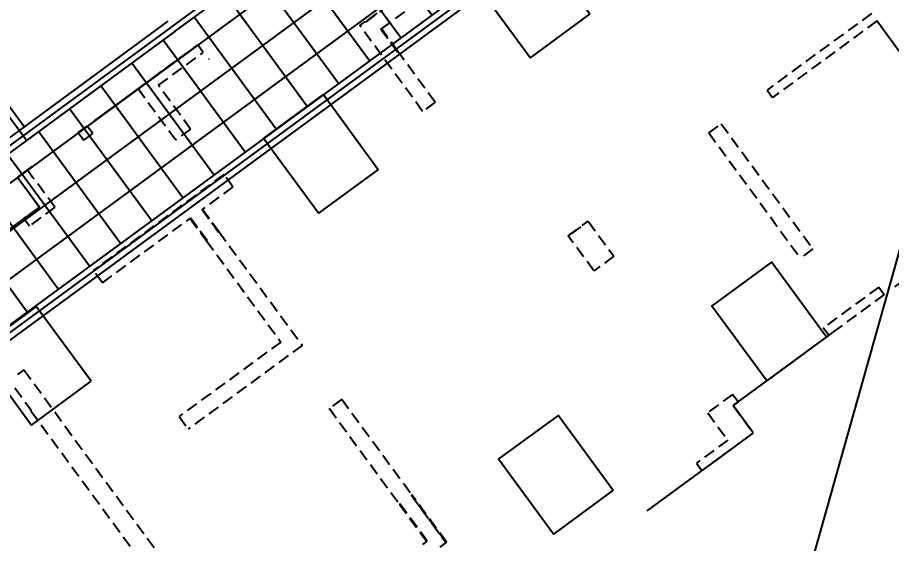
# Model space of a CAD drawing. Header units: millimetres. Extents: x 75184266 to 76346726, y -35850126 to -33679385.
# Drawn here: x 75497899 to 75512052, y -34619627 to -34611119 of the extents above; entities that cross this region are included whole.
import ezdxf

# ---------------------------------------------------------------- set-up
doc = ezdxf.new("R2010")
doc.units = ezdxf.units.MM
doc.header["$LTSCALE"] = 50
doc.header["$MEASUREMENT"] = 0
doc.header["$PDMODE"] = 1
doc.header["$PDSIZE"] = -3
doc.linetypes.add('HIDDEN2', pattern=[0.1875, 0.125, -0.0625])
doc.linetypes.add('XR-지하3층$0$H', pattern=[1.3, 0.8, -0.5])
doc.layers.get('0').update_dxf_attribs({"linetype": 'CONTINUOUS'})
doc.layers.get('Defpoints').update_dxf_attribs({"color": 51, "linetype": 'CONTINUOUS'})
doc.layers.add('XR-지하3층$0$CON', color=2, linetype='CONTINUOUS')
doc.layers.add('건축', color=8, linetype='CONTINUOUS', plot=False)
doc.styles.add('XR-지하3층$0$돋움', font='', dxfattribs={"width": 0.9})
doc.styles.get('XR-지하3층$0$돋움').set_extended_font_data('Dotum')
doc.dimstyles.new('XR-지하3층$0$20110829_평면도_면적조정$0$std_style', dxfattribs={"dimscale": 400, "dimtxt": 3, "dimasz": 1, "dimexe": 1.5, "dimexo": 2, "dimgap": 1, "dimtad": 1, "dimtoh": 1, "dimdec": 0, "dimzin": 0, "dimdsep": 46, "dimtxsty": 'XR-지하3층$0$돋움', "dimblk": 'XR-지하3층$0$20110829_평면도_면적조정$0$01420DDOT01', "dimblk1": 'XR-지하3층$0$20110829_평면도_면적조정$0$01420DDOT01', "dimblk2": 'XR-지하3층$0$20110829_평면도_면적조정$0$01420DDOT01', "dimcen": 2.5, "dimdle": 8, "dimclrd": 256, "dimclre": 256, "dimclrt": 256, "dimadec": 0, "dimazin": 0, "dimtfac": 1, "dimtdec": 0, "dimtix": 1, "dimtmove": 2, "dimatfit": 3, "dimldrblk": 'XR-지하3층$0$20110829_평면도_면적조정$0$_ClosedBlank', "dimfxl": 1, "dimtolj": 1, "dimtzin": 0, "dimlwd": -1, "dimlwe": -1, "dimarcsym": 0})

# ---------------------------------------------------------------- blocks, each defined once
blk = doc.blocks.new('XR-지하3층$0$20110829_평면도_면적조정$0$01420DDOT01')
blk.add_line((-1.5, 0), (1.5, 0))
at = {"const_width": 0.5}
blk.add_lwpolyline([(-0.25, 0, 1), (0.25, 0, 1)], format="xyb", close=True, dxfattribs=at)
blk = doc.blocks.new('*D303')
at = {"layer": 'Defpoints', "color": 0, "transparency": 16777216}
for p in [(75609424, -34600115, 0), (75615333, -34608175), (75504905, -34676743, 0)]:
    blk.add_point(p, dxfattribs=at)
at = {"layer": '건축'}
for p, q in [((75609898, -34600760), (75615688, -34608658)), ((75511137, -34684566), (75615011, -34608411)), ((75505378, -34677388), (75511169, -34685287))]:
    blk.add_line(p, q, dxfattribs=at)
at = {"layer": '건축', "xscale": 400, "yscale": 400, "zscale": 400}
for p, rotation in [((75615333, -34608175), 36.24693456144445), ((75510814, -34684803), 216.2469345614445)]:
    blk.add_blockref('XR-지하3층$0$20110829_평면도_면적조정$0$01420DDOT01', p, dxfattribs=dict(at, rotation=rotation))
at = {"layer": '건축', "insert": (75562304, -34645439), "char_height": 1800, "attachment_point": 5, "rotation": 36.2469, "style": 'XR-지하3층$0$돋움'}
blk.add_mtext('\\A1;129600', dxfattribs=at)
blk = doc.blocks.new('XR-지하3층$0$20110829_평면도_면적조정$0$_ClosedBlank')
at = {"color": 0, "linetype": 'ByBlock', "lineweight": -2}
for p, q in [((-1, 0.167), (0, 0)), ((-1, 0.167), (-1, -0.167)), ((0, 0), (-1, -0.167))]:
    blk.add_line(p, q, dxfattribs=at)
blk = doc.blocks.new('XR-지하3층$0$기둥 0620')
at = {"layer": 'XR-지하3층$0$CON', "ltscale": 0.5}
blk.add_lwpolyline([(-600, 0), (600, 0), (600, 1500), (-600, 1500)], close=True, dxfattribs=at)

msp = doc.modelspace()

# ---------------------------------------------------------------- hatches: boundary and pattern name
at = {"layer": '건축', "ltscale": 100}
h = msp.add_hatch(dxfattribs=at)
h.set_pattern_fill('NET', color=256, scale=5000, angle=90)
h.set_pattern_definition([(36.246, (75499316.6, -34604919.4), (-369.533, 504.054), []), (126.246, (75499316.6, -34604919.4), (-504.054, -369.533), [])])
h.paths.add_polyline_path([(75498606.9, -34603951.4), (75502775.7, -34609637.7), (75492896.6, -34616881.5), (75493428.4, -34617606.7), (75492218.7, -34618493.7), (75491509.1, -34617525.9), (75491630.1, -34617437.3), (75487828.3, -34612251.5), (75487706.9, -34612340.6), (75487517.4, -34612082), (75486331.9, -34612951.3), (75488347.1, -34615699.6), (75488275.5, -34616164.5), (75487725.2, -34616568), (75488399.4, -34617487.3), (75489234, -34616875.3), (75490475.8, -34618568.8), (75491844.5, -34620435.8), (75507909.7, -34608658.1), (75507930, -34608684.6), (75509659.4, -34607416.5), (75507932.8, -34605061.7), (75508452.9, -34604680.3), (75507793.6, -34603781.1), (75507273.5, -34604162.5), (75505320.5, -34601497.7), (75504017.4, -34602453.2), (75507499.6, -34607202.2), (75505201.3, -34608887.4), (75500516.8, -34602497.9)])

# ---------------------------------------------------------------- linework, layer by layer
at = {"layer": '건축', "ltscale": 0.5}
for p, q in [((75515121.7, -34604422.9), (75505038.8, -34640253.4)), ((75498005, -34612887.3), (75493954.6, -34607362.6)), ((75506280.7, -34609852.2), (75484324, -34625949.4)), ((75505431.2, -34610723), (75484281, -34626228.9)), ((75500332.8, -34611180.7), (75493987.6, -34615832.6)), ((75500451.1, -34611342), (75494105.8, -34615993.9)), ((75498202.4, -34615792.1), (75497235.6, -34616503)), ((75499091, -34617000.6), (75498202.4, -34615792.1)), ((75497235.6, -34616503), (75498124.2, -34617711.5)), ((75498124.2, -34617711.5), (75499091, -34617000.6))]:
    msp.add_line(p, q, dxfattribs=at)
at = {"layer": '건축', "ltscale": 100}
for p, q in [((75512674.7, -34605288.5), (75480081, -34629184.1)), ((75498042.6, -34613107.8), (75493693.6, -34607175.8))]:
    msp.add_line(p, q, dxfattribs=at)
at = {"layer": '건축', "ltscale": 1000}
msp.add_line((75500451.1, -34611342), (75502775.7, -34609637.7), dxfattribs=at)
at = {"layer": '건축', "linetype": 'HIDDEN2', "ltscale": 30}
for p, q in [((75503792.1, -34611303.3), (75504292.1, -34610936.7)), ((75511725.2, -34611054.1), (75510035.8, -34612292.9)), ((75511813.9, -34611175), (75510124.5, -34612413.8)), ((75500907.8, -34611682.2), (75500819.1, -34611561.2)), ((75510035.8, -34612292.9), (75510124.5, -34612413.8)), ((75498883.7, -34612980.4), (75499028.8, -34612873.9)), ((75499117.5, -34612994.9), (75499028.8, -34612873.9)), ((75509293.8, -34612836.9), (75510789.9, -34614877.2)), ((75498883.7, -34612980.4), (75498972.4, -34613101.3)), ((75498972.4, -34613101.3), (75499117.5, -34612994.9)), ((75509092.2, -34612984.7), (75510588.3, -34615025)), ((75498061.1, -34613583.5), (75498149.8, -34613704.5)), ((75501240.5, -34613657.9), (75499127.6, -34615207.1)), ((75501388.3, -34613859.5), (75500888.3, -34614226.1)), ((75498254.6, -34614185.7), (75498004.6, -34614369)), ((75498004.6, -34614369), (75498093.3, -34614489.9)), ((75507019.7, -34614504.4), (75506818.1, -34614652.2)), ((75511845.4, -34615479.6), (75510946.2, -34616138.9)), ((75511845.4, -34615479.6), (75511934.1, -34615600.6)), ((75511934.1, -34615600.6), (75510873.7, -34616378.2)), ((75511034.9, -34616259.9), (75510946.2, -34616138.9)), ((75502161.3, -34616368), (75500516.1, -34617574.3)), ((75502510.7, -34616421.8), (75500664, -34617775.9)), ((75498003.1, -34616819.1), (75497898.3, -34616896)), ((75498003.1, -34616819.1), (75501607.2, -34621734.3)), ((75497858, -34617111.5), (75498124.1, -34617474.4)), ((75503149.3, -34617292.7), (75504284.7, -34618841.1)), ((75509478.5, -34617215.1), (75509075.3, -34617510.8)), ((75509567.2, -34617336.1), (75509478.5, -34617215.1)), ((75509486.6, -34617395.2), (75509811.8, -34617838.8)), ((75509567.2, -34617336.1), (75509567.2, -34617336.1)), ((75498116, -34617480.3), (75498124.1, -34617474.4)), ((75498116, -34617480.3), (75501409.6, -34621972.2)), ((75502947.7, -34617440.6), (75504083, -34618988.9)), ((75509075.3, -34617510.8), (75509400.5, -34617954.3)), ((75509811.8, -34617838.8), (75508981.2, -34618447.8)), ((75509400.5, -34617954.3), (75508892.5, -34618326.9)), ((75508892.5, -34618326.9), (75508981.2, -34618447.8))]:
    msp.add_line(p, q, dxfattribs=at)
at = {"layer": '건축', "linetype": 'XR-지하3층$0$H', "ltscale": 50}
for points in [[(75527081.7, -34605454.7), (75520781.1, -34596862.1), (75513103.9, -34602491.5), (75513902.1, -34603580.1), (75512373.9, -34604700.7), (75508202.2, -34599011.3), (75501541, -34603895.6), (75505771.9, -34609665.6), (75504203.4, -34610815.7), (75503375.5, -34609686.7), (75497899.8, -34613701.8), (75498254.6, -34614185.7), (75496488.5, -34615480.6)], [(75494180.7, -34628686.5), (75499333.8, -34624907.9), (75499656.1, -34625347.5), (75501051.2, -34624324.5), (75500143.5, -34623086.6), (75501393.5, -34622170), (75502271.6, -34623367.6), (75503836.1, -34622220.4), (75503614.4, -34621918), (75505243.4, -34620723.6), (75505473.2, -34621020.1), (75509811.8, -34617838.8), (75509486.6, -34617395.2), (75518930, -34610470.9), (75519225.6, -34610874.1), (75523806.2, -34607515.4), (75523658.4, -34607313.8), (75525448.7, -34606001.1)]]:
    msp.add_lwpolyline(points, dxfattribs=at)
at = {"layer": '건축', "ltscale": 100}
msp.add_lwpolyline([(75484263.8, -34623094.3), (75504920.9, -34607949.5)], dxfattribs=at)
at = {"layer": '건축', "linetype": 'HIDDEN2', "ltscale": 30}
for points in [[(75503531.4, -34611184.5), (75503537.3, -34611192.6), (75503948.6, -34610891), (75503942.6, -34610882.9)], [(75504050.1, -34611672.1), (75504058.2, -34611666.2), (75503792.1, -34611303.3), (75503784, -34611309.2)], [(75501162.5, -34614583.1), (75501154.4, -34614589), (75500888.3, -34614226.1), (75500896.4, -34614220.2)], [(75500960.9, -34614730.9), (75500968.9, -34614725), (75500702.8, -34614362.1), (75500694.8, -34614368)], [(75507140.6, -34614415.7), (75507554.6, -34614980.2), (75507232, -34615216.7), (75506818.1, -34614652.2)], [(75504838.3, -34619613.1), (75504846.4, -34619607.2), (75504284.7, -34618841.1), (75504276.6, -34618847)], [(75504526.5, -34619593.8), (75504534.6, -34619587.8), (75504091.1, -34618983), (75504083, -34618988.9)]]:
    msp.add_lwpolyline(points, close=True, dxfattribs=at)
for points in [[(75503531.4, -34611184.5), (75503537.3, -34611192.6), (75503948.6, -34610891), (75503942.6, -34610882.9)], [(75503442.6, -34611249.6), (75503531.4, -34611184.5)], [(75504459.7, -34612636.6), (75503442.6, -34611249.6)], [(75504058.2, -34611666.2), (75504050.1, -34611672.1), (75503784, -34611309.2), (75503792.1, -34611303.3)], [(75500460.5, -34613101.4), (75499851.4, -34612270.8), (75500819.1, -34611561.2)], [(75500182, -34612214.4), (75500907.8, -34611682.2)], [(75504661.3, -34612488.8), (75504058.2, -34611666.2)], [(75500992.8, -34611781.1), (75501001.6, -34611793.2)], [(75500702.4, -34612924), (75500182, -34612214.4)], [(75504661.3, -34612488.8), (75504459.7, -34612636.6)], [(75509092.2, -34612984.7), (75509293.8, -34612836.9)], [(75500702.4, -34612924), (75500460.5, -34613101.4)], [(75498061.1, -34613583.5), (75497899.8, -34613701.8)], [(75498254.6, -34614185.7), (75497899.8, -34613701.8)], [(75498504.6, -34614188.4), (75498149.8, -34613704.5)], [(75501388.3, -34613859.5), (75501240.5, -34613657.9)], [(75498504.6, -34614188.4), (75498093.3, -34614489.9)], [(75500896.4, -34614220.2), (75500888.3, -34614226.1), (75501154.4, -34614589), (75501162.5, -34614583.1), (75502510.7, -34616421.8)], [(75499275.5, -34615408.8), (75500702.8, -34614362.1), (75500968.9, -34614725), (75500960.9, -34614730.9), (75502161.3, -34616368)], [(75510778, -34614861), (75510576.4, -34615008.9)], [(75499275.5, -34615408.8), (75499127.6, -34615207.1)], [(75503149.3, -34617292.7), (75502947.7, -34617440.6)], [(75509567.2, -34617336.1), (75509486.6, -34617395.2)], [(75500516.1, -34617574.3), (75500664, -34617775.9)], [(75504846.4, -34619607.2), (75504838.3, -34619613.1), (75504276.6, -34618847), (75504284.7, -34618841.1)], [(75504526.5, -34619593.8), (75504534.6, -34619587.8), (75504091.1, -34618983), (75504083, -34618988.9)], [(75504462, -34619641.1), (75504526.5, -34619593.8)], [(75504741.6, -34619684.1), (75504838.3, -34619613.1)]]:
    msp.add_lwpolyline(points, dxfattribs=at)
at = {"layer": '건축'}
msp.add_lwpolyline([(75513877.6, -34613989.5), (75511813.9, -34611175)], dxfattribs=at)

# ---------------------------------------------------------------- block references
at = {"layer": '건축', "extrusion": (0, 0, -1), "zscale": -1, "rotation": 323.7485243019598}
for p in [(-75506683.8, -34611416.6), (-75503254.7, -34613930.7), (-75510514.9, -34616641.2), (-75507059.9, -34619120)]:
    msp.add_blockref('XR-지하3층$0$기둥 0620', p, dxfattribs=at)

# ---------------------------------------------------------------- dimensions: what is measured, and where the dimension line sits
at = {"layer": '건축'}
dim = msp.add_linear_dim(base=(75615333.3, -34608174.6), p1=(75504905.2, -34676743.2, 0), p2=(75609424.5, -34600115.1, 0), angle=36.24693, dimstyle='XR-지하3층$0$20110829_평면도_면적조정$0$std_style', override={"dimtxt": 4.5}, dxfattribs=at)
dim.commit()
dim.dimension.update_dxf_attribs({"geometry": '*D303', "text_midpoint": (75562304.3, -34645439.3)})

doc.saveas('drawing.dxf')
